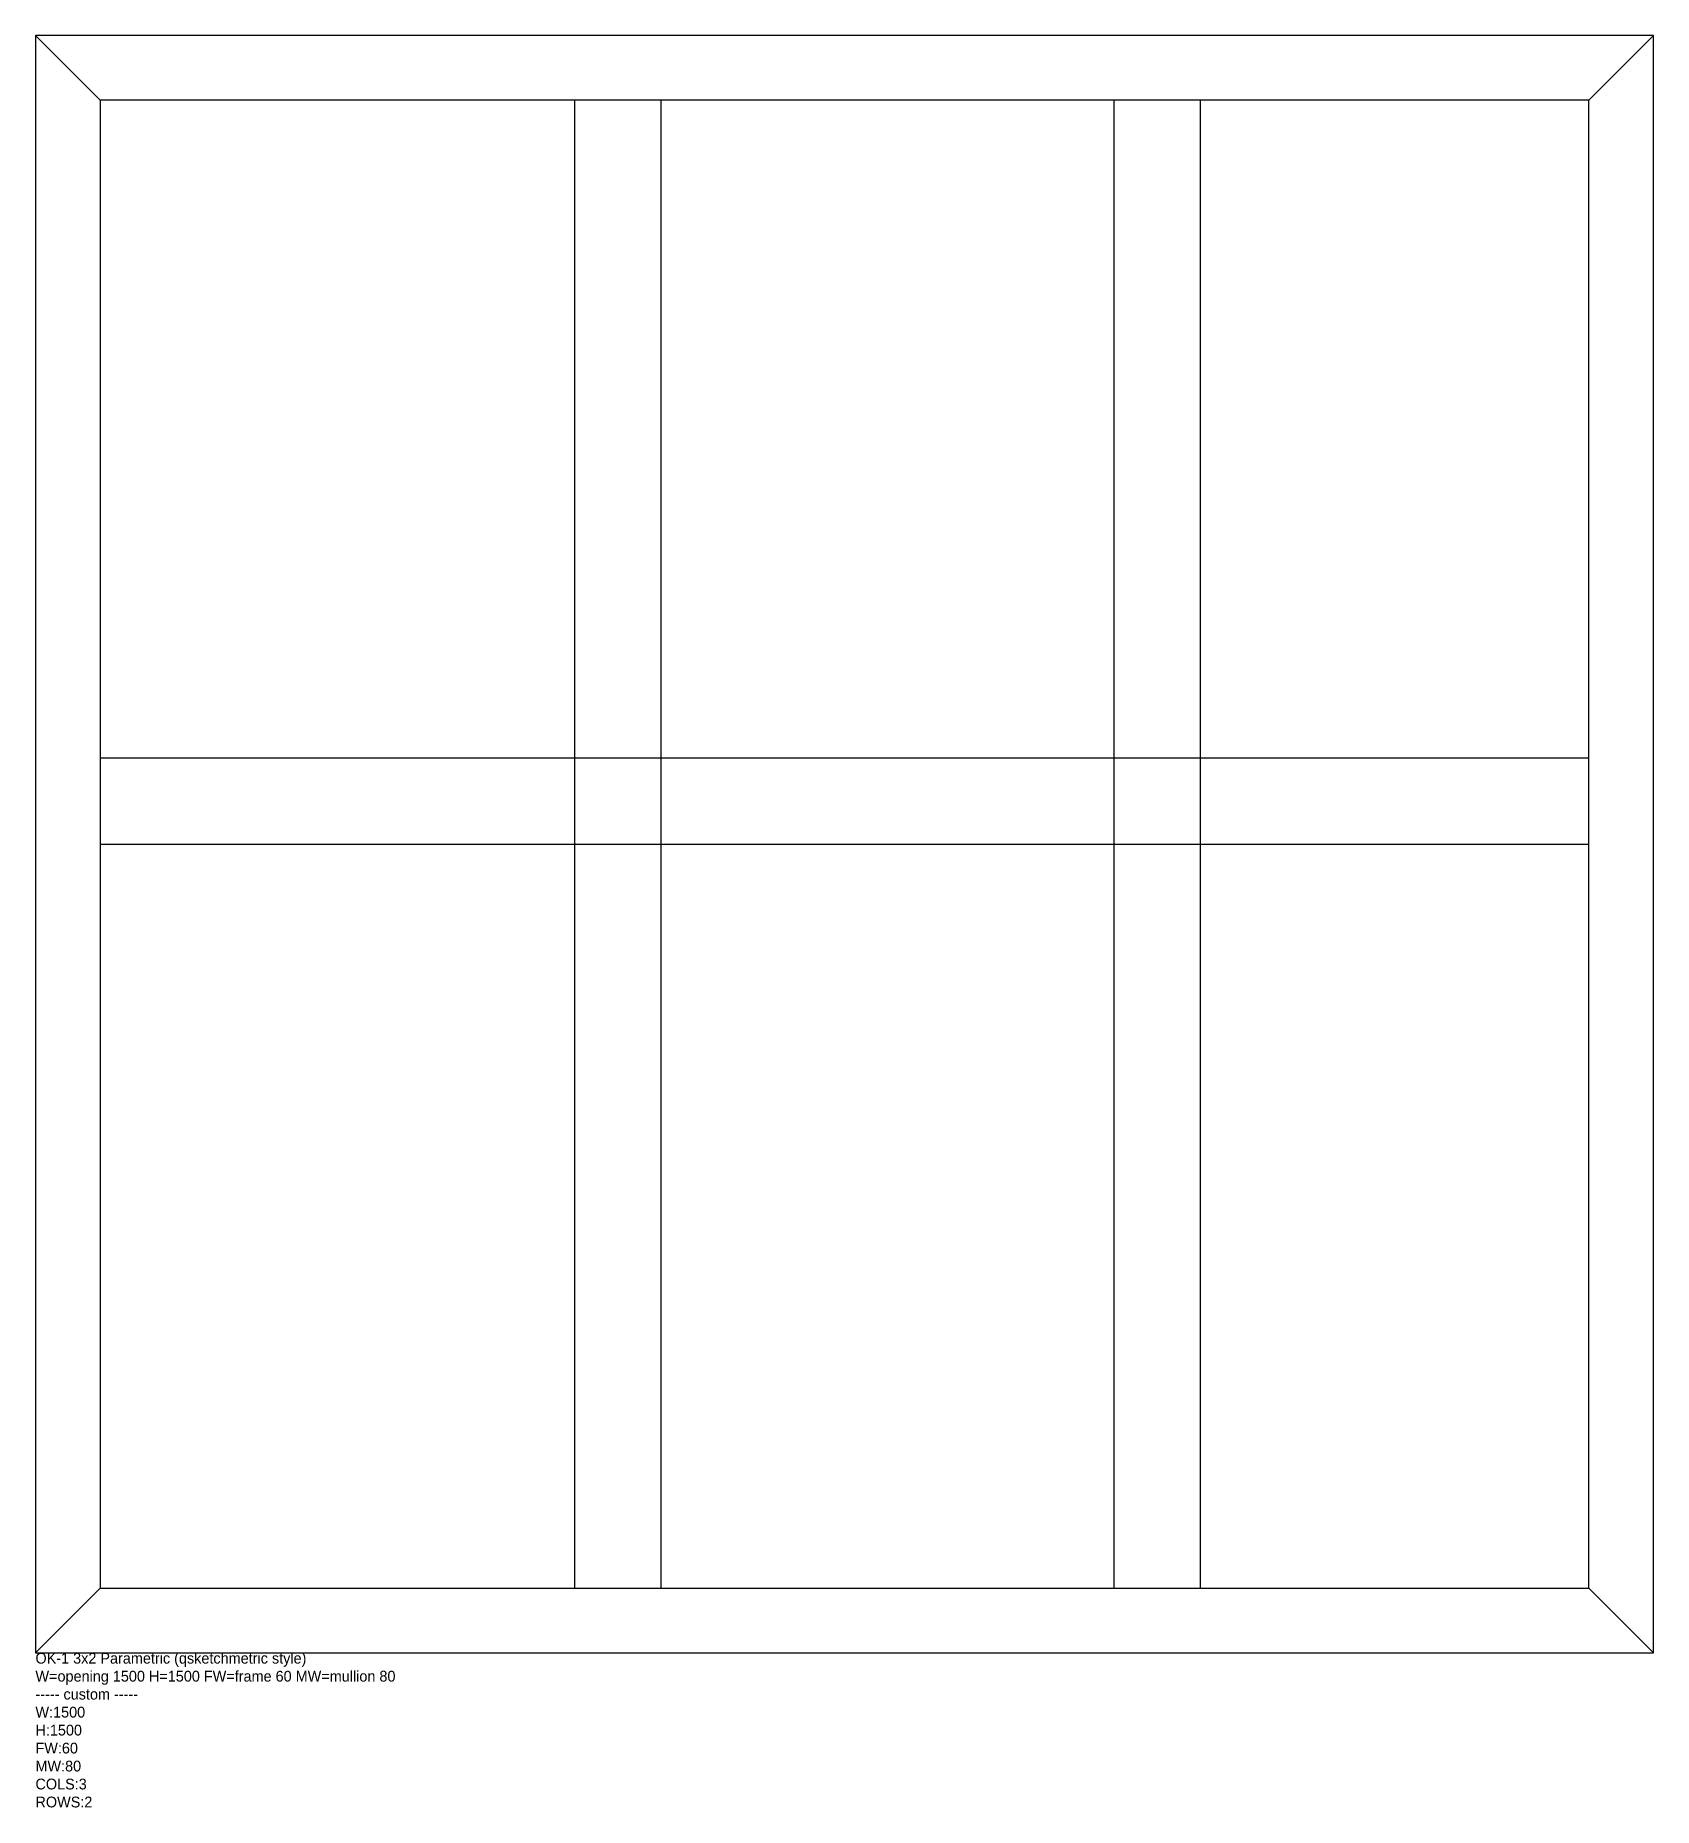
# Model space of a CAD drawing. Header units: metres. Extents: x 0 to 1500, y -144 to 1500.
import ezdxf

# ---------------------------------------------------------------- set-up
doc = ezdxf.new("R2010")
doc.units = ezdxf.units.M
for name, color, linetype in [('FRAME', 7, 'Continuous'), ('MULLION', 4, 'Continuous'), ('VIRTUAL_LAYER', 40, 'Continuous')]:
    doc.layers.add(name, color=color, linetype=linetype)

msp = doc.modelspace()

# ---------------------------------------------------------------- linework, layer by layer
at = {"layer": 'FRAME'}
for p, q in [((1500, 1500), (0, 1500)), ((0, 1500), (0, 0)), ((0, 1500), (60, 1440)), ((1500, 1500), (1440, 1440)), ((1500, 0), (1500, 1500)), ((1440, 1440), (60, 1440)), ((60, 1440), (60, 60)), ((1440, 60), (1440, 1440)), ((0, 0), (60, 60)), ((60, 60), (1440, 60)), ((1500, 0), (1440, 60)), ((0, 0), (1500, 0))]:
    msp.add_line(p, q, dxfattribs=at)
at = {"layer": 'MULLION'}
for p, q in [((500, 60), (500, 1440)), ((580, 60), (580, 1440)), ((1000, 60), (1000, 1440)), ((1080, 60), (1080, 1440)), ((60, 830), (1440, 830)), ((60, 750), (1440, 750))]:
    msp.add_line(p, q, dxfattribs=at)
at = {"layer": 'VIRTUAL_LAYER'}
for p, q in [((0, 0), (60, 60)), ((1500, 0), (1440, 60))]:
    msp.add_line(p, q, dxfattribs=at)

# ---------------------------------------------------------------- texts
at = {"insert": (0, 0), "char_height": 10, "attachment_point": 1}
msp.add_mtext('OK-1 3x2 Parametric (qsketchmetric style)\\PW=opening 1500 H=1500 FW=frame 60 MW=mullion 80\\P----- custom -----\\PW:1500\\PH:1500\\PFW:60\\PMW:80\\PCOLS:3\\PROWS:2\\P', dxfattribs=at)

doc.saveas('drawing.dxf')
